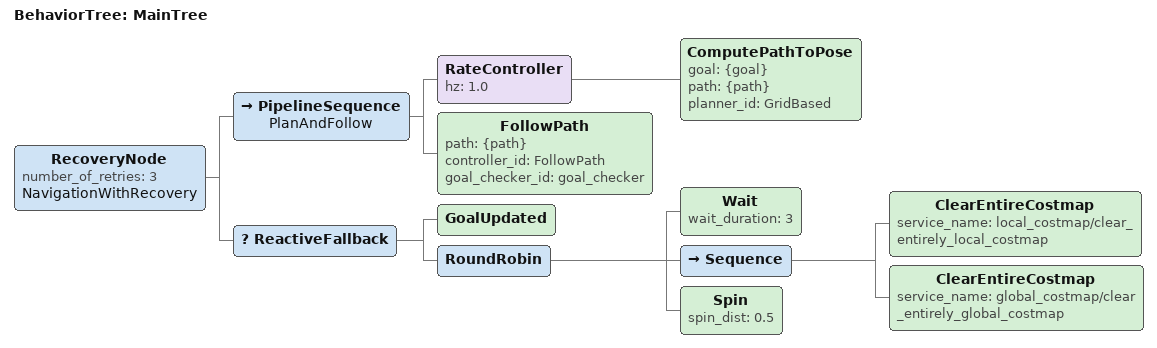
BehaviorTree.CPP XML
<root main_tree_to_execute="MainTree">
  <BehaviorTree ID="MainTree">
    <RecoveryNode number_of_retries="3" name="NavigationWithRecovery">
      <PipelineSequence name="PlanAndFollow">
        <RateController hz="1.0">
          <ComputePathToPose goal="{goal}" path="{path}" planner_id="GridBased"/>
        </RateController>
        <FollowPath path="{path}" controller_id="FollowPath" goal_checker_id="goal_checker"/>
      </PipelineSequence>
      <ReactiveFallback>
        <GoalUpdated/>
        <RoundRobin>
          <Wait wait_duration="3"/>
          <Sequence>
            <ClearEntireCostmap service_name="local_costmap/clear_entirely_local_costmap"/>
            <ClearEntireCostmap service_name="global_costmap/clear_entirely_global_costmap"/>
          </Sequence>
          <Spin spin_dist="0.5"/>
        </RoundRobin>
      </ReactiveFallback>
    </RecoveryNode>
  </BehaviorTree>
</root>
